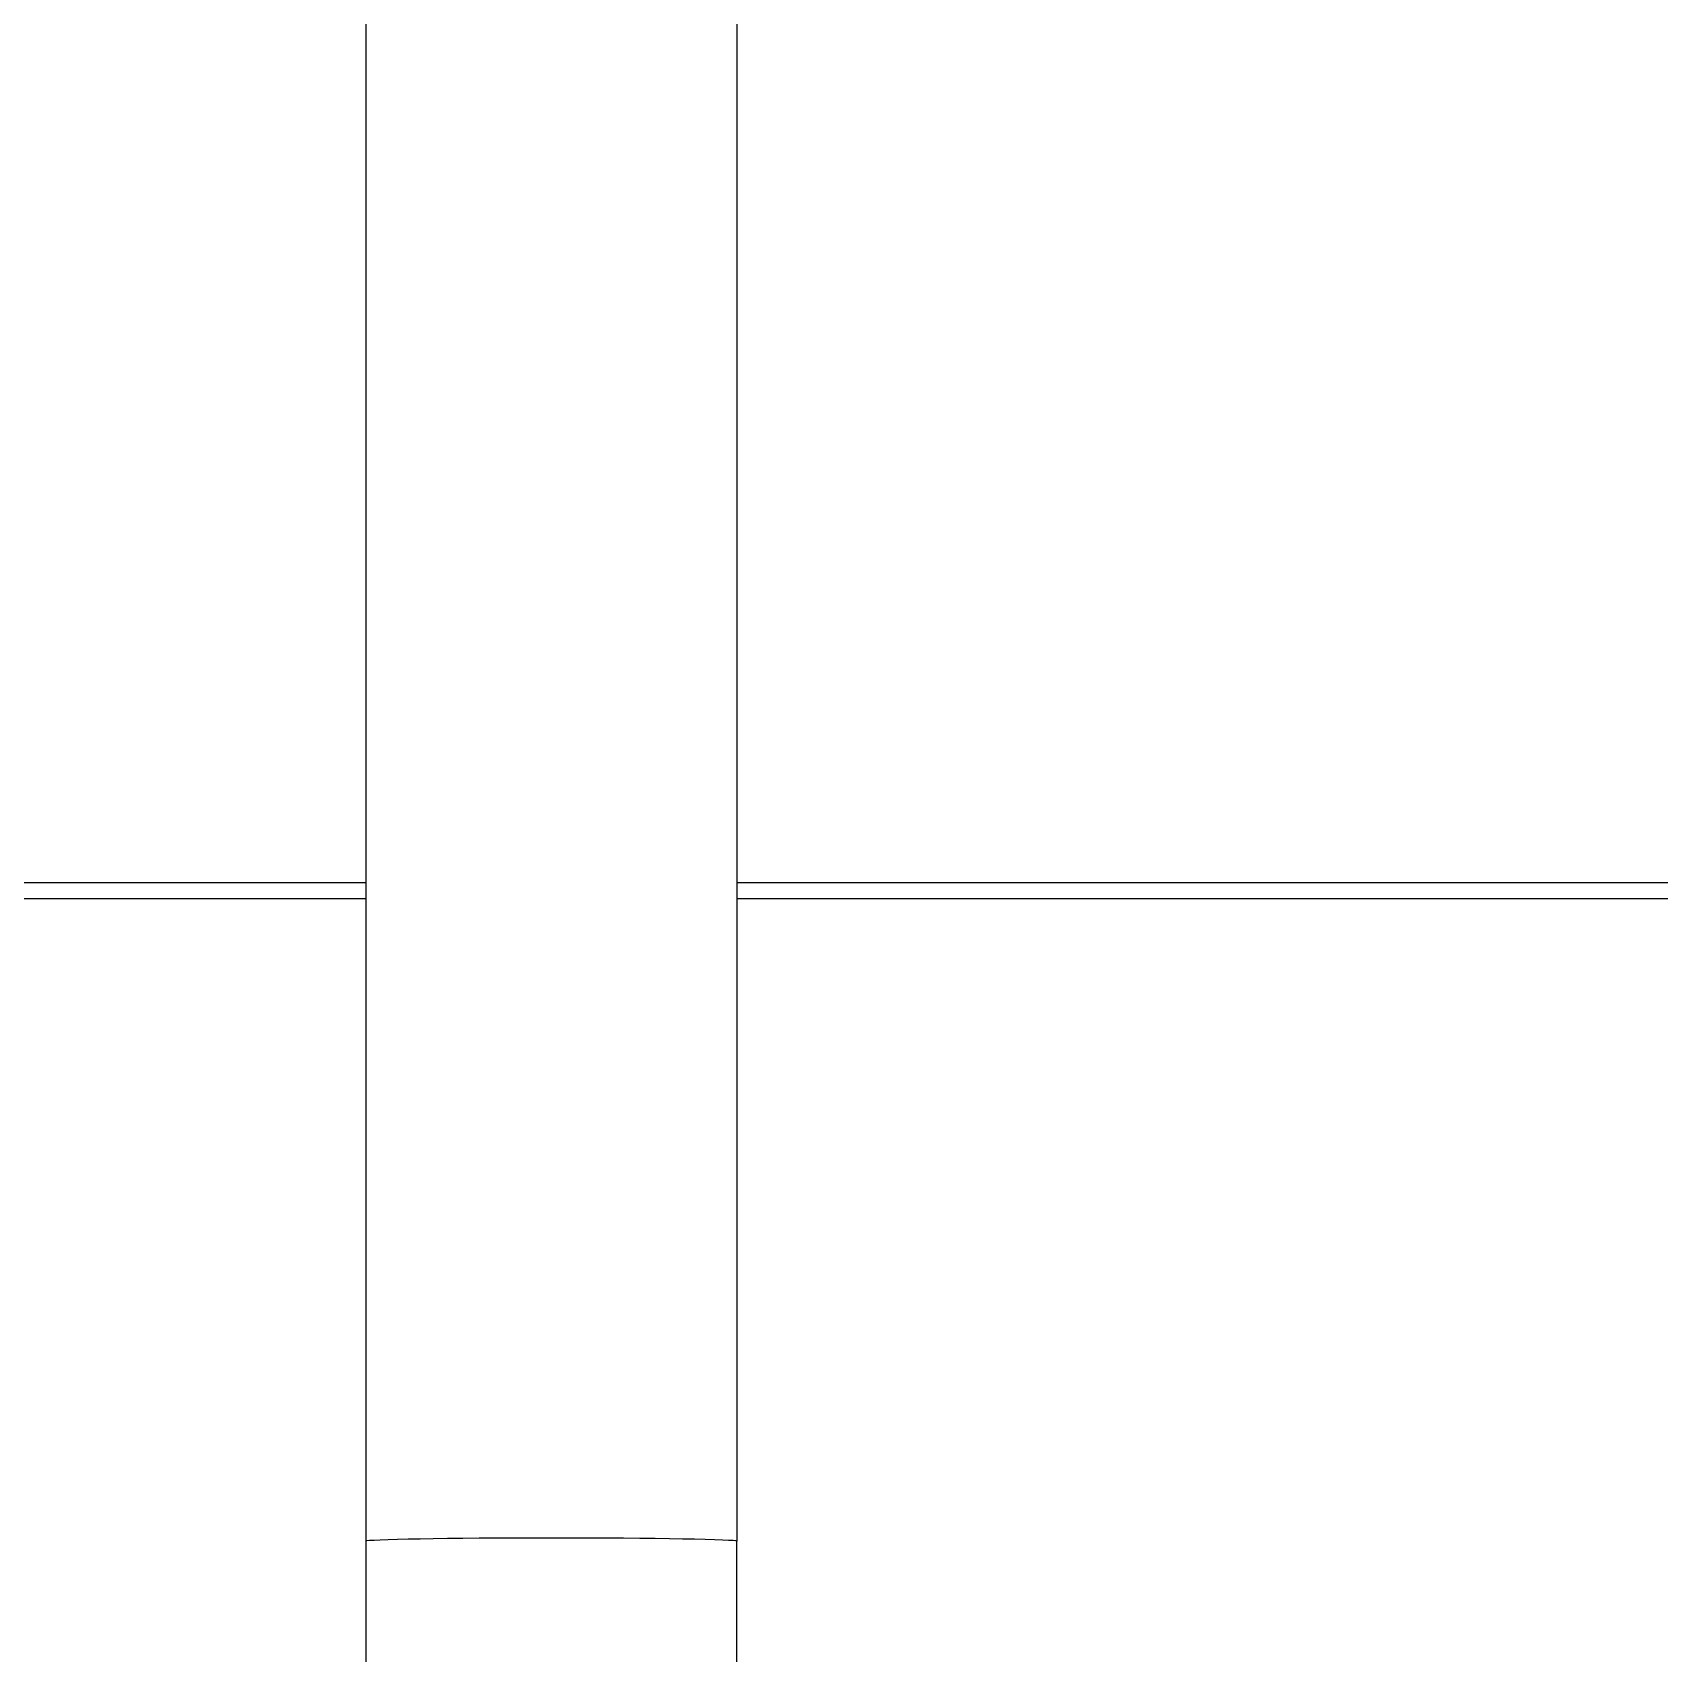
# Model space of a CAD drawing. Header units: millimetres. Extents: x -33000 to 294000, y 0 to 42408.
# Drawn here: x 234074.7 to 234157.9, y 17528.3 to 17611.3 of the extents above; entities that cross this region are included whole.
import ezdxf

# ---------------------------------------------------------------- set-up
doc = ezdxf.new("R2010")
doc.units = ezdxf.units.MM
doc.header["$LTSCALE"] = 50
doc.layers.add('arch', color=8, linetype='Continuous')

# ---------------------------------------------------------------- blocks, each defined once
blk = doc.blocks.new('A$C6CF502EC')
for p, q in [((-347.636, 9.498), (-347.636, 126.227)), ((-346.827, 9.499), (-346.827, 126.237)), ((-380.526, 9.5), (-440.471, 9.5)), ((-140.562, 9.5), (-380.526, 9.5)), ((-440.471, -9.5), (-380.526, -9.5)), ((-140.562, -9.5), (-380.526, -9.5)), ((-347.636, -126.228), (-347.636, -9.499)), ((-346.827, -126.237), (-346.827, -9.499))]:
    blk.add_line(p, q)
blk.add_ellipse((-380.526, 0), major_axis=(0, 9.5), ratio=0.017452, start_param=3.141593, end_param=6.283185)

msp = doc.modelspace()

# ---------------------------------------------------------------- block references
at = {"layer": 'arch', "ltscale": 25, "rotation": 89.99999999999999}
msp.add_blockref('A$C6CF502EC', (234101.206, 17914.605), dxfattribs=at)

doc.saveas('drawing.dxf')
